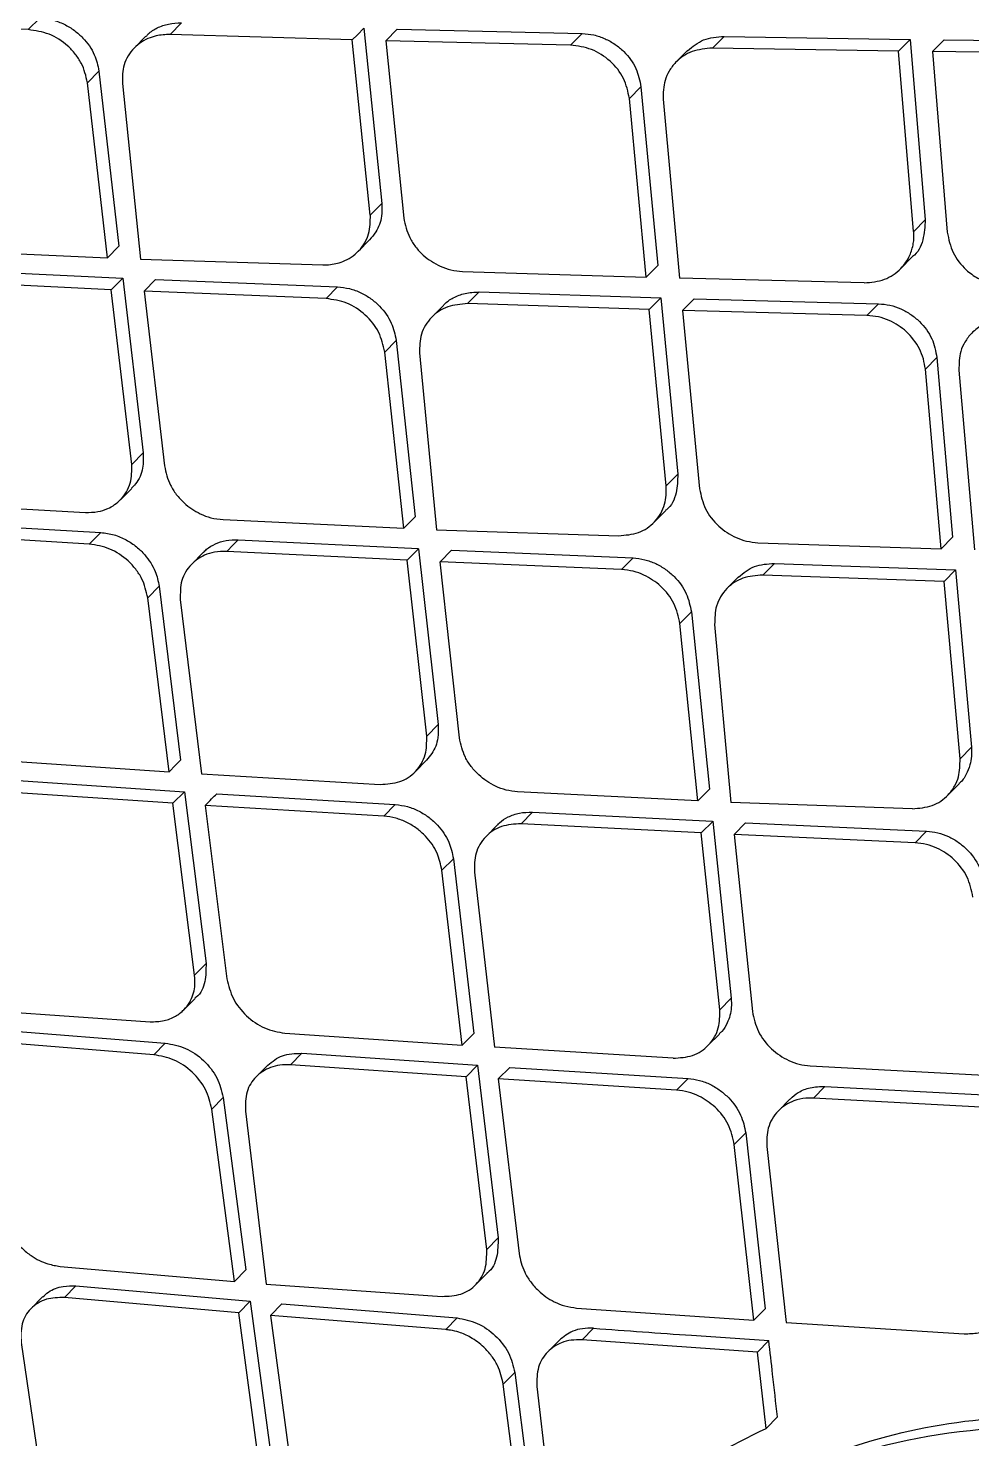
# Model space of a CAD drawing. Extents: x 939 to 1039, y 781 to 934.
# Drawn here: x 1025.066 to 1025.906, y 878.435 to 879.691 of the extents above; entities that cross this region are included whole.
import ezdxf

# ---------------------------------------------------------------- set-up
doc = ezdxf.new("R2010")
doc.units = 0
doc.header["$MEASUREMENT"] = 0
doc.layers.add('1', color=4, linetype='Continuous')

# ---------------------------------------------------------------- blocks, each defined once
blk = doc.blocks.new('Envoy')
at = {"layer": '1', "color": 3, "linetype": 'Continuous', "lineweight": 25}
for p, q in [((86.4119, 80.5157), (86.2496, 80.522)), ((86.4119, 80.5157), (86.4221, 80.526)), ((86.5383, 80.5114), (86.5485, 80.5218)), ((86.7107, 80.517), (86.7268, 80.3608)), ((86.7303, 80.5058), (86.7405, 80.5162)), ((86.7405, 80.5162), (86.9052, 80.5123)), ((86.5167, 80.5098), (86.5064, 80.4994)), ((86.7004, 80.5066), (86.5383, 80.5114)), ((86.7165, 80.3504), (86.7004, 80.5066)), ((86.8949, 80.5018), (86.7303, 80.5058)), ((86.7303, 80.5058), (86.7463, 80.3479)), ((86.8949, 80.5018), (86.9052, 80.5122)), ((87.0213, 80.4993), (87.0316, 80.5097)), ((87.0316, 80.5097), (87.1975, 80.507)), ((87.1871, 80.4965), (87.1974, 80.5069)), ((87.1975, 80.507), (87.2107, 80.3463)), ((87.2173, 80.4961), (87.2276, 80.5065)), ((87.2276, 80.5065), (87.3941, 80.5045)), ((86.999, 80.497), (86.9887, 80.4866)), ((87.1871, 80.4965), (87.0213, 80.4993)), ((87.2004, 80.3358), (87.1871, 80.4965)), ((87.3838, 80.494), (87.2173, 80.4961)), ((87.2173, 80.4961), (87.2304, 80.3352)), ((86.4646, 80.4684), (86.4748, 80.4787)), ((86.4748, 80.4788), (86.4927, 80.3227)), ((86.4825, 80.3124), (86.4646, 80.4684)), ((86.4957, 80.4677), (86.5118, 80.3111)), ((86.9473, 80.4543), (86.9576, 80.4647)), ((86.9622, 80.2952), (86.9473, 80.4543)), ((86.9576, 80.4647), (86.9725, 80.3056)), ((86.9773, 80.4537), (86.992, 80.2944)), ((86.7165, 80.3504), (86.7268, 80.3608)), ((87.2108, 80.3463), (87.2005, 80.3358)), ((86.7057, 80.3181), (86.7159, 80.3284)), ((86.3213, 80.3198), (86.4825, 80.3124)), ((86.4825, 80.3124), (86.4927, 80.3227)), ((86.335, 80.302), (86.496, 80.2944)), ((86.5118, 80.3111), (86.6743, 80.3062)), ((86.9622, 80.2952), (86.9725, 80.3056)), ((87.1888, 80.3027), (87.1991, 80.3132)), ((86.4858, 80.284), (86.3247, 80.2917)), ((86.4858, 80.284), (86.496, 80.2944)), ((86.496, 80.2944), (86.5143, 80.1388)), ((86.5253, 80.2931), (86.5151, 80.2828)), ((86.5253, 80.2931), (86.6873, 80.2865)), ((86.7987, 80.3003), (86.9622, 80.2952)), ((87.1563, 80.2901), (86.992, 80.2944)), ((86.5041, 80.1284), (86.4858, 80.284)), ((86.6771, 80.2762), (86.5151, 80.2828)), ((86.5151, 80.2828), (86.5332, 80.127)), ((86.6771, 80.2762), (86.6873, 80.2865)), ((86.8032, 80.2716), (86.8134, 80.282)), ((86.8134, 80.282), (86.9752, 80.2768)), ((86.965, 80.2664), (86.9752, 80.2768)), ((86.9752, 80.2768), (86.9904, 80.1197)), ((86.7816, 80.2701), (86.7713, 80.2596)), ((86.965, 80.2664), (86.8032, 80.2716)), ((86.9801, 80.1093), (86.965, 80.2664)), ((86.9947, 80.2655), (87.005, 80.2759)), ((86.9947, 80.2655), (87.0098, 80.1067)), ((87.1589, 80.2611), (86.9947, 80.2655)), ((87.005, 80.2759), (87.1691, 80.2715)), ((87.1589, 80.2611), (87.1691, 80.2715)), ((86.7294, 80.2285), (86.7396, 80.2388)), ((86.7463, 80.0715), (86.7294, 80.2285)), ((86.7396, 80.2389), (86.7565, 80.0818)), ((86.7604, 80.2277), (86.7756, 80.0702)), ((87.2109, 80.2132), (87.2212, 80.2236)), ((87.2212, 80.2236), (87.2352, 80.0636)), ((87.2249, 80.0532), (87.2109, 80.2132)), ((87.2408, 80.2124), (87.2546, 80.0523)), ((86.5143, 80.1388), (86.5041, 80.1284)), ((86.9801, 80.1093), (86.9904, 80.1197)), ((86.4939, 80.0968), (86.5041, 80.1071)), ((86.3033, 80.0948), (86.4628, 80.0856)), ((86.3172, 80.0772), (86.4764, 80.0678)), ((86.5854, 80.0792), (86.7463, 80.0715)), ((86.9692, 80.0768), (86.9794, 80.0872)), ((86.4662, 80.0575), (86.307, 80.0669)), ((86.4662, 80.0575), (86.4764, 80.0678)), ((86.7756, 80.0702), (86.9378, 80.0649)), ((87.2249, 80.0532), (87.2352, 80.0636)), ((86.7494, 80.043), (86.5887, 80.0509)), ((86.5989, 80.0612), (86.7596, 80.0534)), ((86.7494, 80.043), (86.7596, 80.0533)), ((86.7596, 80.0533), (86.777, 79.8968)), ((86.7787, 80.0417), (86.7889, 80.052)), ((86.7889, 80.052), (86.9506, 80.0451)), ((87.0618, 80.0587), (87.2249, 80.0532)), ((86.5677, 80.05), (86.5575, 80.0396)), ((86.7668, 79.8864), (86.7494, 80.043)), ((86.7959, 79.8849), (86.7787, 80.0417)), ((86.9404, 80.0347), (86.7787, 80.0417)), ((86.9404, 80.0347), (86.9506, 80.0451)), ((87.0661, 80.0298), (87.0764, 80.0402)), ((87.0764, 80.0402), (87.2377, 80.0346)), ((87.0444, 80.0282), (87.0342, 80.0178)), ((87.2275, 80.0242), (87.0661, 80.0298)), ((87.2275, 80.0242), (87.2377, 80.0346)), ((87.2377, 80.0346), (87.2521, 79.8766)), ((86.5183, 80.0096), (86.5285, 80.0199)), ((86.5285, 80.0199), (86.5475, 79.865)), ((87.2418, 79.8662), (87.2275, 80.0242)), ((86.5373, 79.8547), (86.5183, 80.0096)), ((86.5473, 80.008), (86.5661, 79.8529)), ((87.0025, 79.997), (86.9923, 79.9866)), ((87.0025, 79.997), (87.0185, 79.8391)), ((87.0083, 79.8287), (86.9923, 79.9866)), ((87.0232, 79.9858), (87.0375, 79.8274)), ((86.777, 79.8968), (86.7668, 79.8864)), ((87.2521, 79.8766), (87.2418, 79.8662)), ((86.3791, 79.8652), (86.5373, 79.8547)), ((86.7564, 79.8546), (86.7666, 79.8649)), ((86.5661, 79.8529), (86.7253, 79.8434)), ((86.5407, 79.8266), (86.3843, 79.8371)), ((86.3944, 79.8475), (86.5509, 79.8369)), ((86.5509, 79.8369), (86.5702, 79.6839)), ((87.0185, 79.8391), (87.0083, 79.8287)), ((87.2307, 79.8336), (87.2409, 79.844)), ((86.5407, 79.8266), (86.5509, 79.8369)), ((86.56, 79.6736), (86.5407, 79.8266)), ((86.5695, 79.8247), (86.5888, 79.6701)), ((86.7286, 79.8151), (86.5695, 79.8247)), ((86.5797, 79.8351), (86.7388, 79.8254)), ((86.7286, 79.8151), (86.7388, 79.8254)), ((87.0083, 79.8287), (86.8477, 79.8368)), ((87.1993, 79.8217), (87.0375, 79.8274)), ((86.8508, 79.8083), (86.861, 79.8186)), ((86.861, 79.8186), (87.0214, 79.8105)), ((86.8299, 79.8074), (86.8196, 79.797)), ((87.0113, 79.8001), (86.8508, 79.8083)), ((87.0278, 79.6427), (87.0112, 79.8001)), ((87.0113, 79.8001), (87.0215, 79.8104)), ((87.0215, 79.8105), (87.038, 79.653)), ((87.0507, 79.809), (87.0405, 79.7987)), ((87.0507, 79.8091), (87.212, 79.8017)), ((87.2017, 79.7913), (87.212, 79.8017)), ((87.2017, 79.7913), (87.0405, 79.7987)), ((87.0405, 79.7987), (87.0568, 79.6411)), ((86.7803, 79.7669), (86.7905, 79.7772)), ((86.7905, 79.7772), (86.8086, 79.6214)), ((86.7984, 79.6111), (86.7803, 79.7669)), ((86.8093, 79.7652), (86.8272, 79.6092)), ((86.56, 79.6736), (86.5702, 79.6839)), ((86.5504, 79.6425), (86.5605, 79.6528)), ((87.038, 79.653), (87.0278, 79.6427)), ((86.3637, 79.6428), (86.5204, 79.632)), ((86.3777, 79.6254), (86.5339, 79.6129)), ((86.5238, 79.6026), (86.3675, 79.615)), ((86.5238, 79.6026), (86.5339, 79.6129)), ((86.6404, 79.6218), (86.7984, 79.6111)), ((86.7984, 79.6111), (86.8086, 79.6214)), ((87.0173, 79.6108), (87.0274, 79.621)), ((86.6455, 79.5936), (86.6556, 79.6039)), ((86.6556, 79.6039), (86.812, 79.5932)), ((86.9862, 79.5995), (86.8272, 79.6092)), ((86.6252, 79.5934), (86.615, 79.583)), ((86.8018, 79.5828), (86.6455, 79.5936)), ((86.8018, 79.5828), (86.8119, 79.5932)), ((86.812, 79.5932), (86.8304, 79.4394)), ((86.8305, 79.581), (86.8407, 79.5913)), ((86.8407, 79.5913), (86.9995, 79.5814)), ((87.1083, 79.5926), (87.2685, 79.5842)), ((86.8202, 79.4291), (86.8018, 79.5828)), ((86.9893, 79.5711), (86.8305, 79.581)), ((86.8305, 79.581), (86.849, 79.4255)), ((86.9893, 79.5711), (86.9995, 79.5814)), ((87.1113, 79.564), (87.1215, 79.5744)), ((87.1215, 79.5744), (87.2816, 79.5658)), ((86.5753, 79.5542), (86.5855, 79.5645)), ((86.5855, 79.5645), (86.6057, 79.4109)), ((87.0903, 79.5631), (87.0801, 79.5527)), ((87.2713, 79.5554), (87.1113, 79.564)), ((86.5956, 79.4005), (86.5753, 79.5542)), ((86.6053, 79.5524), (86.6238, 79.3982)), ((87.0407, 79.5225), (87.0509, 79.5329)), ((87.0509, 79.5329), (87.0683, 79.3763)), ((87.0581, 79.366), (87.0407, 79.5225)), ((87.0696, 79.5208), (87.0868, 79.3641)), ((86.8202, 79.4291), (86.8304, 79.4394)), ((86.4403, 79.414), (86.5956, 79.4005)), ((86.5956, 79.4005), (86.6057, 79.4109)), ((86.6238, 79.3982), (86.7804, 79.3873)), ((86.8103, 79.3977), (86.8205, 79.408)), ((86.4247, 79.3869), (86.4144, 79.3765)), ((86.4442, 79.3863), (86.4544, 79.3966)), ((86.5993, 79.3727), (86.4442, 79.3863)), ((86.4544, 79.3966), (86.6095, 79.383)), ((86.5993, 79.3727), (86.6094, 79.383)), ((86.6201, 79.2196), (86.5993, 79.3727)), ((86.6095, 79.383), (86.6302, 79.2299)), ((86.6377, 79.3806), (86.6275, 79.3703)), ((86.6377, 79.3806), (86.7938, 79.3681)), ((86.9003, 79.3769), (87.0581, 79.366)), ((87.0581, 79.366), (87.0683, 79.3763)), ((86.7837, 79.3577), (86.6275, 79.3703)), ((86.6275, 79.3703), (86.6481, 79.217)), ((86.7837, 79.3577), (86.7938, 79.3681)), ((87.0868, 79.3641), (87.2454, 79.354)), ((86.8849, 79.3483), (86.8747, 79.338)), ((86.9052, 79.3486), (86.9154, 79.3589)), ((87.0613, 79.3376), (86.9052, 79.3486)), ((87.0613, 79.3376), (87.0715, 79.3479)), ((86.4055, 79.3461), (86.4277, 79.1944)), ((87.069, 79.2697), (87.0613, 79.3376)), ((86.835, 79.3091), (86.8452, 79.3194)), ((86.8452, 79.3194), (86.8647, 79.165)), ((86.8545, 79.1547), (86.835, 79.3091)), ((86.8649, 79.3072), (86.8849, 79.1338)), ((87.0792, 79.28), (87.069, 79.2697))]:
    blk.add_line(p, q, dxfattribs=at)
at = {"layer": '1', "color": 3, "linetype": 'Continuous', "lineweight": 25, "flags": 128}
for points in [[(86.7107, 80.517), (86.705, 80.5111), (86.7004, 80.5066)], [(86.7463, 80.0715), (86.752, 80.0773), (86.7565, 80.0818)], [(86.5887, 80.0509), (86.5944, 80.0567), (86.5989, 80.0612)], [(86.5373, 79.8547), (86.543, 79.8605), (86.5475, 79.865)]]:
    blk.add_lwpolyline(points, dxfattribs=at)
at = {"layer": '1', "color": 3, "linetype": 'Continuous', "lineweight": 25}
for points, knots in [([(96.2118, 77.597), (96.0619, 77.8836), (95.7639, 78.4532), (95.3854, 79.0924), (95.1101, 79.5318), (94.9483, 79.7823), (94.7805, 80.0345), (94.5952, 80.3048), (94.3032, 80.7164), (93.8974, 81.256), (93.3763, 81.8952), (92.8322, 82.5113), (92.2738, 83.0952), (91.7022, 83.6481), (91.1187, 84.1713), (90.6212, 84.5847), (90.2203, 84.8995), (89.9235, 85.1243), (89.6266, 85.3412), (89.3462, 85.5387), (88.92, 85.8294), (88.3334, 86.2061), (87.557, 86.6648), (87.0224, 86.9461), (86.7536, 87.0876)], [0, 0, 0, 0, 0.0711711, 0.1414869, 0.1634306, 0.185306, 0.2071172, 0.2301, 0.257441, 0.3181985, 0.3786611, 0.4389219, 0.4990753, 0.5564523, 0.6139144, 0.6715432, 0.6987936, 0.7261074, 0.7534934, 0.7797261, 0.8015906, 0.8670403, 0.9331425, 1, 1, 1, 1]), ([(86.8127, 78.0479), (86.3816, 78.4645), (85.719, 79.1049), (84.512, 80.2456), (83.7379, 80.9714), (83.1987, 81.4769)], [0, 0, 0, 0, 0.360925, 0.55487, 1, 1, 1, 1]), ([(83.1475, 81.447), (83.2842, 81.3138), (83.5619, 81.0432), (83.9708, 80.6456), (84.3635, 80.2641), (84.725, 79.9132), (85.0553, 79.5927), (85.3361, 79.3202), (85.5712, 79.092), (85.7649, 78.904), (85.9392, 78.7347), (86.095, 78.5833), (86.2427, 78.4397), (86.4115, 78.2756), (86.6176, 78.0752), (86.8674, 77.8321), (87.1485, 77.5585), (87.4608, 77.2543), (87.8044, 76.9195), (88.1712, 76.5618), (88.5601, 76.1825), (88.9702, 75.7828), (89.4083, 75.356), (89.8596, 74.9167), (90.1652, 74.6199), (90.3153, 74.4742)], [0, 0, 0, 0, 0.057229, 0.116343, 0.171086, 0.221472, 0.267495, 0.309155, 0.33883, 0.365816, 0.390114, 0.411724, 0.431001, 0.451887, 0.482371, 0.517227, 0.556456, 0.600057, 0.648031, 0.700382, 0.753756, 0.81103, 0.872191, 0.937256, 1, 1, 1, 1]), ([(89.809, 73.1964), (89.5672, 73.5178), (89.0861, 74.1572), (88.3075, 75.0685), (87.5102, 75.9534), (86.6882, 76.8119), (85.853, 77.645), (85.0072, 78.4568), (84.1409, 79.2387), (83.2433, 79.9958), (82.6155, 80.4655), (82.2998, 80.7017)], [0, 0, 0, 0, 0.113392, 0.225638, 0.337341, 0.448782, 0.560233, 0.669481, 0.778832, 0.888788, 1, 1, 1, 1]), ([(86.4646, 80.4684), (86.4633, 80.4743), (86.4612, 80.4833), (86.454, 80.4941), (86.445, 80.5036), (86.4307, 80.513), (86.4182, 80.5148), (86.4119, 80.5157)], [0, 0, 0, 0, 0.245917, 0.372273, 0.500589, 0.750173, 1, 1, 1, 1]), ([(86.4222, 80.526), (86.4259, 80.5257), (86.4333, 80.5249), (86.4438, 80.5208), (86.453, 80.5153), (86.4628, 80.5066), (86.4715, 80.4942), (86.4738, 80.4837), (86.4748, 80.4788)], [0, 0, 0, 0, 0.151292, 0.295106, 0.431438, 0.56032, 0.794767, 1, 1, 1, 1]), ([(86.5169, 80.5097), (86.5175, 80.5104), (86.5202, 80.5136), (86.5269, 80.5176), (86.5368, 80.5213), (86.5445, 80.5216), (86.5485, 80.5218)], [0, 0, 0, 0, 0.087369, 0.370467, 0.674649, 1, 1, 1, 1]), ([(86.5383, 80.5114), (86.534, 80.5112), (86.5285, 80.511), (86.5228, 80.5093), (86.5156, 80.5068), (86.5076, 80.5016), (86.5007, 80.4925), (86.4958, 80.4822), (86.4957, 80.4734), (86.4957, 80.4677)], [0, 0, 0, 0, 0.173719, 0.224323, 0.250624, 0.499868, 0.631559, 0.758976, 1, 1, 1, 1]), ([(86.9052, 80.5123), (86.9087, 80.512), (86.9156, 80.5114), (86.9256, 80.5079), (86.9346, 80.5029), (86.9447, 80.4945), (86.9542, 80.4817), (86.9565, 80.4703), (86.9576, 80.4647)], [0, 0, 0, 0, 0.13952, 0.27487, 0.406051, 0.533149, 0.77422, 1, 1, 1, 1]), ([(86.9991, 80.4969), (87.0036, 80.5006), (87.0128, 80.5082), (87.0253, 80.5092), (87.0316, 80.5097)], [0, 0, 0, 0, 0.491554, 1, 1, 1, 1]), ([(86.9473, 80.4543), (86.946, 80.4604), (86.9435, 80.4727), (86.9308, 80.4883), (86.9139, 80.4994), (86.9012, 80.501), (86.8949, 80.5018)], [0, 0, 0, 0, 0.250672, 0.5002, 0.74986, 1, 1, 1, 1]), ([(87.0213, 80.4993), (87.0151, 80.4987), (87.0026, 80.4975), (86.9898, 80.4887), (86.9825, 80.4791), (86.9776, 80.4683), (86.9774, 80.4594), (86.9773, 80.4537)], [0, 0, 0, 0, 0.249571, 0.499076, 0.636276, 0.765617, 1, 1, 1, 1]), ([(86.7268, 80.3608), (86.7269, 80.357), (86.7271, 80.348), (86.7229, 80.3367), (86.7178, 80.3307), (86.7159, 80.3284)], [0, 0, 0, 0, 0.310901, 0.741236, 1, 1, 1, 1]), ([(86.6743, 80.3062), (86.6744, 80.3062), (86.6745, 80.3062), (86.675, 80.3062), (86.6766, 80.3061), (86.6826, 80.3064), (86.6938, 80.3089), (86.7049, 80.3162), (86.7118, 80.3256), (86.7165, 80.336), (86.7165, 80.3448), (86.7166, 80.3504)], [0, 0, 0, 0, 0.002198, 0.006185, 0.019541, 0.067905, 0.250484, 0.499734, 0.635755, 0.764625, 1, 1, 1, 1]), ([(86.7463, 80.3479), (86.7476, 80.3419), (86.7496, 80.3329), (86.7567, 80.322), (86.7653, 80.3126), (86.7763, 80.3056), (86.7885, 80.3013), (86.7952, 80.3006), (86.7987, 80.3003)], [0, 0, 0, 0, 0.246062, 0.372193, 0.500012, 0.731456, 0.861199, 1, 1, 1, 1]), ([(87.2108, 80.3463), (87.2104, 80.3403), (87.2098, 80.3283), (87.2042, 80.3167), (87.1992, 80.3134), (87.1991, 80.3133)], [0, 0, 0, 0, 0.496187, 0.984603, 1, 1, 1, 1]), ([(87.1563, 80.2901), (87.1626, 80.2907), (87.175, 80.2919), (87.1891, 80.3015), (87.1971, 80.3134), (87.2004, 80.3245), (87.201, 80.332), (87.2005, 80.3354), (87.2005, 80.3358)], [0, 0, 0, 0, 0.249383, 0.49871, 0.700705, 0.851671, 0.981969, 1, 1, 1, 1]), ([(87.2304, 80.3352), (87.2317, 80.329), (87.2342, 80.3167), (87.2452, 80.3027), (87.2568, 80.2943), (87.2687, 80.2886), (87.2773, 80.2878), (87.2825, 80.2873)], [0, 0, 0, 0, 0.2503, 0.499332, 0.659969, 0.796989, 1, 1, 1, 1]), ([(86.6873, 80.2865), (86.6909, 80.2862), (86.698, 80.2855), (86.7081, 80.2816), (86.7172, 80.2763), (86.7271, 80.2677), (86.7362, 80.2551), (86.7385, 80.2441), (86.7396, 80.2389)], [0, 0, 0, 0, 0.144701, 0.283761, 0.417272, 0.545211, 0.783422, 1, 1, 1, 1]), ([(86.7817, 80.27), (86.7819, 80.2703), (86.7843, 80.2732), (86.7906, 80.2772), (86.801, 80.2815), (86.8092, 80.2818), (86.8134, 80.282)], [0, 0, 0, 0, 0.034999, 0.328658, 0.650309, 1, 1, 1, 1]), ([(86.7294, 80.2285), (86.728, 80.2345), (86.7253, 80.2466), (86.7127, 80.2622), (86.6959, 80.2734), (86.6834, 80.2752), (86.6771, 80.2762)], [0, 0, 0, 0, 0.248737, 0.49999, 0.749896, 1, 1, 1, 1]), ([(86.8032, 80.2716), (86.7971, 80.2711), (86.7849, 80.2702), (86.7725, 80.2618), (86.7655, 80.2526), (86.7606, 80.2422), (86.7605, 80.2334), (86.7604, 80.2277)], [0, 0, 0, 0, 0.249818, 0.499318, 0.633418, 0.761726, 1, 1, 1, 1]), ([(87.1691, 80.2715), (87.1726, 80.2712), (87.1793, 80.2707), (87.1891, 80.2672), (87.198, 80.2623), (87.2081, 80.2539), (87.2178, 80.241), (87.2201, 80.2293), (87.2212, 80.2236)], [0, 0, 0, 0, 0.135964, 0.268744, 0.398383, 0.524953, 0.768067, 1, 1, 1, 1]), ([(87.2109, 80.2132), (87.2104, 80.2163), (87.2095, 80.2225), (87.2047, 80.2343), (87.195, 80.2472), (87.1813, 80.256), (87.169, 80.2602), (87.1623, 80.2608), (87.1589, 80.2611)], [0, 0, 0, 0, 0.127135, 0.252989, 0.500101, 0.733117, 0.86244, 1, 1, 1, 1]), ([(87.2849, 80.2581), (87.2787, 80.2576), (87.2685, 80.2567), (87.2581, 80.2507), (87.2512, 80.2447), (87.246, 80.2378), (87.2411, 80.227), (87.2409, 80.2181), (87.2408, 80.2124)], [0, 0, 0, 0, 0.249268, 0.406167, 0.499633, 0.6391, 0.769107, 1, 1, 1, 1]), ([(89.328, 72.7152), (89.2397, 72.8472), (89.0613, 73.1138), (88.7803, 73.5116), (88.4858, 73.9122), (88.1769, 74.3146), (87.8627, 74.707), (87.4882, 75.1562), (87.0421, 75.6661), (86.5027, 76.2493), (85.999, 76.7651), (85.5506, 77.2057), (85.1753, 77.5621), (84.8055, 77.9012), (84.4419, 78.2231), (84.0738, 78.5375), (83.6188, 78.9116), (83.0729, 79.3368), (82.4454, 79.7963), (82.0222, 80.0809), (81.8136, 80.2212)], [0, 0, 0, 0, 0.044709, 0.090349, 0.13691, 0.18438, 0.232745, 0.277955, 0.348418, 0.422679, 0.500679, 0.550525, 0.598903, 0.645795, 0.691185, 0.735062, 0.781563, 0.856423, 0.929252, 1, 1, 1, 1]), ([(86.5143, 80.1388), (86.5144, 80.1342), (86.5146, 80.1241), (86.5099, 80.1133), (86.5051, 80.1085), (86.5039, 80.1073)], [0, 0, 0, 0, 0.3872, 0.84497, 1, 1, 1, 1]), ([(86.4628, 80.0856), (86.4665, 80.0857), (86.4735, 80.0858), (86.4845, 80.0893), (86.4934, 80.0955), (86.4996, 80.1038), (86.5042, 80.114), (86.5041, 80.1227), (86.5041, 80.1284)], [0, 0, 0, 0, 0.154435, 0.289422, 0.50029, 0.631897, 0.7592, 1, 1, 1, 1]), ([(86.5332, 80.127), (86.5345, 80.1212), (86.5365, 80.1123), (86.5436, 80.1015), (86.5521, 80.0922), (86.5628, 80.085), (86.5749, 80.0804), (86.5818, 80.0796), (86.5854, 80.0792)], [0, 0, 0, 0, 0.240792, 0.368151, 0.499796, 0.721228, 0.853574, 1, 1, 1, 1]), ([(86.9904, 80.1197), (86.9902, 80.1141), (86.9899, 80.1025), (86.9848, 80.091), (86.9796, 80.0876), (86.9793, 80.0874)], [0, 0, 0, 0, 0.464577, 0.96873, 1, 1, 1, 1]), ([(86.9378, 80.0649), (86.9438, 80.0654), (86.956, 80.0664), (86.9684, 80.075), (86.9754, 80.0844), (86.98, 80.095), (86.9801, 80.1037), (86.9801, 80.1093)], [0, 0, 0, 0, 0.24972, 0.499211, 0.638332, 0.768337, 1, 1, 1, 1]), ([(87.0098, 80.1067), (87.0111, 80.1006), (87.0137, 80.0885), (87.026, 80.0729), (87.0396, 80.0639), (87.0519, 80.0597), (87.0584, 80.059), (87.0618, 80.0587)], [0, 0, 0, 0, 0.249129, 0.499383, 0.735115, 0.864039, 1, 1, 1, 1]), ([(86.4764, 80.0678), (86.4804, 80.0673), (86.4881, 80.0663), (86.499, 80.0616), (86.5083, 80.0554), (86.5176, 80.0463), (86.5255, 80.0342), (86.5276, 80.0244), (86.5285, 80.0199)], [0, 0, 0, 0, 0.162678, 0.314663, 0.455894, 0.586449, 0.814455, 1, 1, 1, 1]), ([(86.5183, 80.0096), (86.517, 80.0154), (86.5149, 80.0243), (86.5078, 80.0352), (86.4989, 80.0449), (86.4847, 80.0544), (86.4724, 80.0565), (86.4662, 80.0575)], [0, 0, 0, 0, 0.243777, 0.370636, 0.500464, 0.750113, 1, 1, 1, 1]), ([(86.5887, 80.0509), (86.585, 80.0508), (86.578, 80.0507), (86.567, 80.0472), (86.558, 80.041), (86.5518, 80.0328), (86.5472, 80.0226), (86.5473, 80.0138), (86.5473, 80.008)], [0, 0, 0, 0, 0.152688, 0.287094, 0.500271, 0.628994, 0.755373, 1, 1, 1, 1]), ([(86.5679, 80.0498), (86.5688, 80.0508), (86.5718, 80.0541), (86.5786, 80.0579), (86.588, 80.0611), (86.5952, 80.0612), (86.5989, 80.0612)], [0, 0, 0, 0, 0.126671, 0.402557, 0.693666, 1, 1, 1, 1]), ([(86.9506, 80.0451), (86.954, 80.0447), (86.9609, 80.044), (86.9707, 80.0404), (86.9796, 80.0352), (86.9896, 80.0267), (86.999, 80.0139), (87.0014, 80.0025), (87.0025, 79.997)], [0, 0, 0, 0, 0.139298, 0.274552, 0.405739, 0.532914, 0.774187, 1, 1, 1, 1]), ([(87.0445, 80.0281), (87.0489, 80.0317), (87.0579, 80.0391), (87.0702, 80.0398), (87.0764, 80.0402)], [0, 0, 0, 0, 0.495712, 1, 1, 1, 1]), ([(86.9923, 79.9866), (86.9909, 79.9927), (86.9883, 80.0049), (86.9761, 80.0203), (86.9627, 80.0292), (86.9506, 80.0337), (86.9438, 80.0343), (86.9404, 80.0347)], [0, 0, 0, 0, 0.250694, 0.499267, 0.7285, 0.859072, 1, 1, 1, 1]), ([(87.0661, 80.0298), (87.06, 80.0294), (87.0479, 80.0285), (87.0354, 80.02), (87.0283, 80.0107), (87.0235, 80.0002), (87.0233, 79.9915), (87.0232, 79.9858)], [0, 0, 0, 0, 0.24977, 0.499312, 0.636034, 0.765218, 1, 1, 1, 1]), ([(86.777, 79.8968), (86.7771, 79.8928), (86.7773, 79.8835), (86.7732, 79.8724), (86.7682, 79.8669), (86.7665, 79.865)], [0, 0, 0, 0, 0.332996, 0.772566, 1, 1, 1, 1]), ([(86.7253, 79.8434), (86.7313, 79.8438), (86.7433, 79.8444), (86.7555, 79.8527), (86.7623, 79.8618), (86.7668, 79.8721), (86.7668, 79.8808), (86.7668, 79.8864)], [0, 0, 0, 0, 0.249907, 0.499421, 0.634662, 0.763345, 1, 1, 1, 1]), ([(86.8477, 79.8368), (86.8443, 79.8371), (86.8377, 79.8379), (86.8256, 79.8424), (86.8147, 79.8497), (86.8062, 79.8591), (86.7992, 79.87), (86.7972, 79.879), (86.7959, 79.8849)], [0, 0, 0, 0, 0.13897, 0.268789, 0.500146, 0.629152, 0.755744, 1, 1, 1, 1]), ([(87.2521, 79.8766), (87.252, 79.8711), (87.252, 79.8625), (87.2472, 79.8521), (87.2439, 79.8462), (87.241, 79.8442), (87.2408, 79.8441)], [0, 0, 0, 0, 0.441848, 0.699031, 0.979871, 1, 1, 1, 1]), ([(87.1993, 79.8217), (87.2054, 79.8222), (87.2175, 79.8232), (87.23, 79.8319), (87.237, 79.8414), (87.2417, 79.8521), (87.2417, 79.8607), (87.2418, 79.8662)], [0, 0, 0, 0, 0.24969, 0.499215, 0.642053, 0.773293, 1, 1, 1, 1]), ([(86.5695, 79.8247), (86.5714, 79.8267), (86.5748, 79.8301), (86.5782, 79.8335), (86.5797, 79.8351)], [0, 0, 0, 0, 0.560012, 1, 1, 1, 1]), ([(86.7388, 79.8255), (86.7424, 79.825), (86.7496, 79.8241), (86.7599, 79.8199), (86.7689, 79.8142), (86.7785, 79.8054), (86.7872, 79.7928), (86.7895, 79.7822), (86.7905, 79.7772)], [0, 0, 0, 0, 0.1498, 0.292552, 0.428293, 0.557014, 0.792375, 1, 1, 1, 1]), ([(86.7803, 79.7669), (86.7792, 79.7721), (86.7769, 79.783), (86.7679, 79.7956), (86.7581, 79.8043), (86.7491, 79.8098), (86.7391, 79.8138), (86.7321, 79.8147), (86.7286, 79.8151)], [0, 0, 0, 0, 0.215429, 0.453371, 0.581456, 0.715222, 0.854761, 1, 1, 1, 1]), ([(86.83, 79.8073), (86.8305, 79.8079), (86.833, 79.8109), (86.8395, 79.8147), (86.8493, 79.8185), (86.857, 79.8186), (86.861, 79.8186)], [0, 0, 0, 0, 0.071157, 0.358249, 0.667809, 1, 1, 1, 1]), ([(86.8508, 79.8083), (86.8448, 79.808), (86.8327, 79.8072), (86.8206, 79.799), (86.8139, 79.7901), (86.8092, 79.7798), (86.8093, 79.771), (86.8093, 79.7652)], [0, 0, 0, 0, 0.249906, 0.499418, 0.631174, 0.758686, 1, 1, 1, 1]), ([(87.212, 79.8017), (87.2153, 79.8014), (87.2219, 79.8007), (87.2315, 79.7972), (87.2403, 79.7922), (87.2503, 79.7837), (87.26, 79.7707), (87.2624, 79.759), (87.2635, 79.7533)], [0, 0, 0, 0, 0.134734, 0.266699, 0.395903, 0.522408, 0.766316, 1, 1, 1, 1]), ([(87.2533, 79.7429), (87.252, 79.7491), (87.2494, 79.7613), (87.2373, 79.7769), (87.2239, 79.7859), (87.2117, 79.7903), (87.2051, 79.791), (87.2017, 79.7914)], [0, 0, 0, 0, 0.252947, 0.499268, 0.733015, 0.862466, 1, 1, 1, 1]), ([(86.5204, 79.632), (86.5246, 79.632), (86.5327, 79.6322), (86.543, 79.6363), (86.5506, 79.6422), (86.557, 79.6507), (86.5608, 79.6614), (86.5602, 79.67), (86.56, 79.6736)], [0, 0, 0, 0, 0.180533, 0.345252, 0.494184, 0.627275, 0.845103, 1, 1, 1, 1]), ([(86.5702, 79.6839), (86.5702, 79.6785), (86.5702, 79.6674), (86.5656, 79.6565), (86.5607, 79.6533), (86.5603, 79.6531)], [0, 0, 0, 0, 0.4688, 0.952299, 1, 1, 1, 1]), ([(86.5888, 79.6701), (86.5903, 79.6642), (86.5932, 79.6523), (86.6057, 79.6367), (86.6221, 79.6251), (86.6343, 79.6229), (86.6404, 79.6218)], [0, 0, 0, 0, 0.250001, 0.499997, 0.749984, 1, 1, 1, 1]), ([(87.038, 79.653), (87.0381, 79.6502), (87.0385, 79.6424), (87.0354, 79.6322), (87.0311, 79.6245), (87.028, 79.6219), (87.0272, 79.6213)], [0, 0, 0, 0, 0.233513, 0.639976, 0.908968, 1, 1, 1, 1]), ([(86.9862, 79.5995), (86.9922, 79.5999), (87.0042, 79.6005), (87.0164, 79.6089), (87.0233, 79.6181), (87.0278, 79.6285), (87.0278, 79.6372), (87.0278, 79.6427)], [0, 0, 0, 0, 0.249844, 0.499353, 0.639013, 0.769177, 1, 1, 1, 1]), ([(87.0568, 79.6411), (87.0582, 79.635), (87.0608, 79.6229), (87.073, 79.6073), (87.0865, 79.5982), (87.0986, 79.5937), (87.105, 79.593), (87.1083, 79.5926)], [0, 0, 0, 0, 0.250136, 0.499258, 0.736719, 0.865258, 1, 1, 1, 1]), ([(86.5339, 79.6129), (86.54, 79.6118), (86.5522, 79.6096), (86.5687, 79.598), (86.5811, 79.5823), (86.5841, 79.5705), (86.5855, 79.5645)], [0, 0, 0, 0, 0.250007, 0.499992, 0.749999, 1, 1, 1, 1]), ([(86.5753, 79.5542), (86.5739, 79.5601), (86.571, 79.572), (86.5585, 79.5877), (86.542, 79.5992), (86.5298, 79.6015), (86.5238, 79.6026)], [0, 0, 0, 0, 0.250013, 0.499982, 0.749989, 1, 1, 1, 1]), ([(86.6253, 79.5933), (86.6293, 79.5966), (86.6377, 79.6034), (86.6495, 79.6037), (86.6556, 79.6039)], [0, 0, 0, 0, 0.485298, 1, 1, 1, 1]), ([(86.6455, 79.5936), (86.6423, 79.5936), (86.6361, 79.5937), (86.6251, 79.5908), (86.6139, 79.5836), (86.6053, 79.5699), (86.6053, 79.5583), (86.6053, 79.5524)], [0, 0, 0, 0, 0.134258, 0.262683, 0.500891, 0.744185, 1, 1, 1, 1]), ([(86.9995, 79.5814), (87.0029, 79.581), (87.0097, 79.5802), (87.0195, 79.5763), (87.0283, 79.571), (87.0381, 79.5623), (87.0474, 79.5495), (87.0498, 79.5383), (87.0509, 79.5329)], [0, 0, 0, 0, 0.140711, 0.276976, 0.408831, 0.536273, 0.776814, 1, 1, 1, 1]), ([(87.0904, 79.5631), (87.0927, 79.5652), (87.0979, 79.5697), (87.1085, 79.574), (87.117, 79.5742), (87.1215, 79.5744)], [0, 0, 0, 0, 0.285585, 0.625563, 1, 1, 1, 1]), ([(87.0407, 79.5225), (87.0394, 79.5286), (87.0366, 79.5407), (87.0246, 79.5561), (87.0115, 79.5651), (86.9995, 79.5698), (86.9928, 79.5706), (86.9893, 79.5711)], [0, 0, 0, 0, 0.251313, 0.499127, 0.724417, 0.856034, 1, 1, 1, 1]), ([(87.1113, 79.564), (87.109, 79.564), (87.103, 79.5641), (87.0915, 79.5615), (87.081, 79.5547), (87.0742, 79.5456), (87.0696, 79.5352), (87.0696, 79.5265), (87.0696, 79.5208)], [0, 0, 0, 0, 0.093396, 0.250717, 0.499941, 0.634938, 0.763454, 1, 1, 1, 1]), ([(86.3888, 79.4625), (86.3898, 79.4583), (86.3916, 79.4501), (86.3981, 79.439), (86.4058, 79.4302), (86.416, 79.422), (86.4279, 79.4161), (86.4367, 79.4146), (86.4403, 79.414)], [0, 0, 0, 0, 0.181447, 0.346828, 0.496151, 0.629373, 0.84665, 1, 1, 1, 1]), ([(86.8304, 79.4394), (86.8303, 79.4336), (86.8301, 79.4222), (86.8253, 79.4112), (86.8206, 79.4082), (86.8204, 79.4081)], [0, 0, 0, 0, 0.490926, 0.981848, 1, 1, 1, 1]), ([(86.7804, 79.3873), (86.7862, 79.3875), (86.7979, 79.388), (86.8116, 79.3973), (86.8202, 79.4114), (86.8202, 79.4232), (86.8202, 79.4291)], [0, 0, 0, 0, 0.249995, 0.500004, 0.749995, 1, 1, 1, 1]), ([(86.849, 79.4255), (86.8502, 79.4199), (86.8522, 79.4112), (86.8591, 79.4002), (86.8675, 79.3906), (86.8781, 79.3832), (86.89, 79.3783), (86.8968, 79.3774), (86.9003, 79.3769)], [0, 0, 0, 0, 0.233495, 0.362672, 0.499797, 0.720684, 0.853151, 1, 1, 1, 1]), ([(87.2454, 79.354), (87.2497, 79.3541), (87.2574, 79.3542), (87.2682, 79.3583), (87.2767, 79.3646), (87.2827, 79.3729), (87.2871, 79.3834), (87.2871, 79.3919), (87.2871, 79.3973)], [0, 0, 0, 0, 0.17721, 0.320573, 0.500162, 0.64589, 0.777918, 1, 1, 1, 1]), ([(86.4442, 79.3863), (86.4386, 79.3862), (86.43, 79.3861), (86.4203, 79.3816), (86.412, 79.375), (86.405, 79.3633), (86.4053, 79.3518), (86.4055, 79.3461)], [0, 0, 0, 0, 0.239368, 0.367529, 0.500998, 0.750318, 1, 1, 1, 1]), ([(86.4248, 79.3868), (86.4264, 79.3883), (86.4314, 79.393), (86.4416, 79.3968), (86.4506, 79.3967), (86.4544, 79.3966)], [0, 0, 0, 0, 0.220963, 0.668302, 1, 1, 1, 1]), ([(86.7938, 79.3681), (86.7999, 79.3669), (86.8121, 79.3646), (86.8284, 79.353), (86.8409, 79.3373), (86.8437, 79.3254), (86.8452, 79.3194)], [0, 0, 0, 0, 0.25, 0.499979, 0.749982, 1, 1, 1, 1]), ([(86.835, 79.3091), (86.8337, 79.3148), (86.8317, 79.3235), (86.8247, 79.3345), (86.8169, 79.3433), (86.8069, 79.3507), (86.7966, 79.3553), (86.789, 79.3572), (86.7851, 79.3576), (86.7837, 79.3577)], [0, 0, 0, 0, 0.237117, 0.365278, 0.499444, 0.68902, 0.835709, 0.939436, 1, 1, 1, 1]), ([(86.9052, 79.3486), (86.9019, 79.3486), (86.8955, 79.3487), (86.8846, 79.3457), (86.8735, 79.3384), (86.8649, 79.3247), (86.8649, 79.3131), (86.8649, 79.3072)], [0, 0, 0, 0, 0.140249, 0.270643, 0.500897, 0.748065, 1, 1, 1, 1]), ([(86.9154, 79.3589), (86.912, 79.3589), (86.9056, 79.359), (86.8946, 79.3561), (86.8887, 79.3513), (86.8849, 79.3483)], [0, 0, 0, 0, 0.287538, 0.551276, 1, 1, 1, 1]), ([(86.9154, 79.3589), (86.9445, 79.3568), (86.9964, 79.353), (87.0485, 79.3495), (87.0715, 79.3479)], [0, 0, 0, 0, 0.560003, 1, 1, 1, 1]), ([(87.0792, 79.28), (87.0777, 79.2926), (87.0752, 79.3153), (87.0726, 79.3379), (87.0715, 79.3479)], [0, 0, 0, 0, 0.560001, 1, 1, 1, 1]), ([(87.3295, 78.1297), (87.2799, 78.1527), (87.1808, 78.1986), (87.0485, 78.3086), (86.9394, 78.4396), (86.8619, 78.5866), (86.8219, 78.7392), (86.8229, 78.8878), (86.8653, 79.0227), (86.9461, 79.1358), (87.0607, 79.2193), (87.2011, 79.2674), (87.3572, 79.2759), (87.5172, 79.2435), (87.6696, 79.1721), (87.8036, 79.0657), (87.9103, 78.9319), (87.9822, 78.7796), (88.0153, 78.6199), (88.0079, 78.4643), (87.9607, 78.324), (87.8778, 78.2092), (87.765, 78.1276), (87.6301, 78.0856), (87.4812, 78.0822), (87.38, 78.1139), (87.3295, 78.1297)], [0, 0, 0, 0, 0.0416076, 0.0832416, 0.1248688, 0.1664636, 0.2080514, 0.2497012, 0.2914262, 0.3332007, 0.3749698, 0.4167002, 0.4583915, 0.5000235, 0.5416072, 0.5831929, 0.624799, 0.6664157, 0.7080566, 0.7497142, 0.7913823, 0.8331245, 0.8749398, 0.9167278, 0.9584009, 1, 1, 1, 1]), ([(86.9565, 79.1317), (86.9664, 79.1432), (86.9988, 79.1808), (87.0732, 79.2266), (87.175, 79.2665), (87.2881, 79.2836), (87.4066, 79.2781), (87.5258, 79.25), (87.6407, 79.1999), (87.747, 79.1296), (87.8401, 79.0417), (87.9169, 78.9396), (87.9744, 78.8273), (88.0104, 78.7091), (88.0239, 78.59), (88.015, 78.4747), (87.983, 78.3687), (87.9368, 78.2813), (87.8938, 78.2386), (87.8754, 78.2204)], [0, 0, 0, 0, 0.027158, 0.089074, 0.150629, 0.212529, 0.274246, 0.335961, 0.397849, 0.45941, 0.521337, 0.58295, 0.64475, 0.7066, 0.768237, 0.830151, 0.891696, 0.953592, 1, 1, 1, 1]), ([(86.9088, 79.1593), (86.9313, 79.1806), (86.9782, 79.2249), (87.038, 79.2544), (87.069, 79.2697)], [0, 0, 0, 0, 0.480993, 1, 1, 1, 1])]:
    blk.add_open_spline(points, degree=3, knots=knots, dxfattribs=at)

msp = doc.modelspace()

# ---------------------------------------------------------------- block references
at = {"layer": '1'}
msp.add_blockref('Envoy', (938.6538, 799.1744), dxfattribs=at)

doc.saveas('drawing.dxf')
